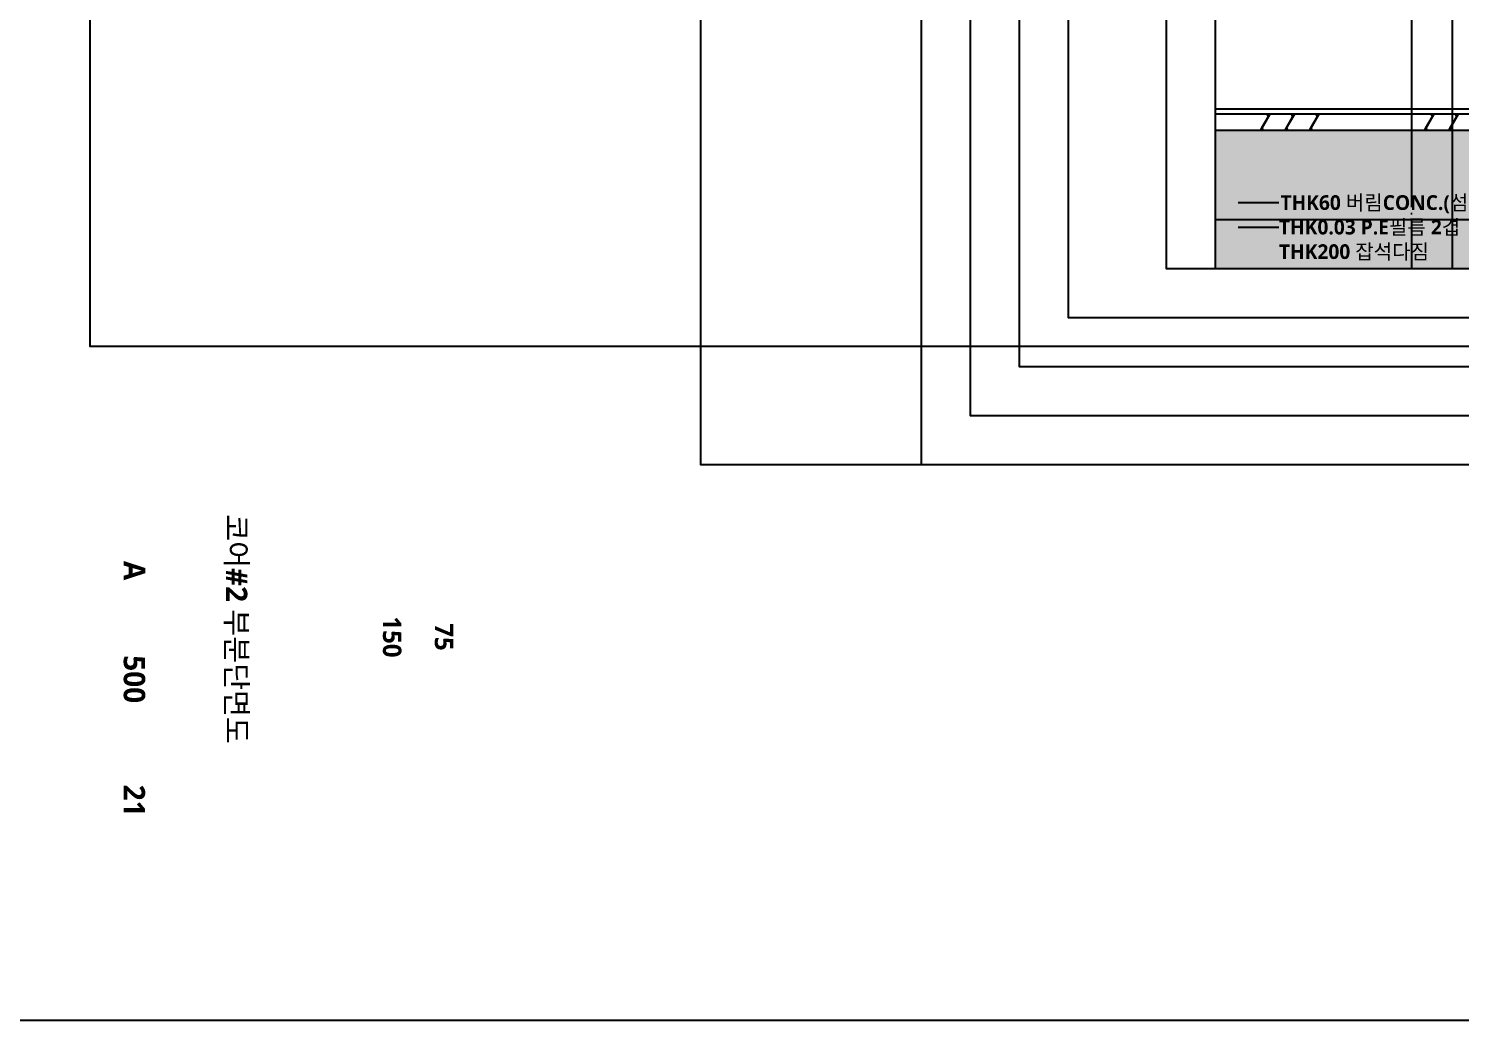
# Model space of a CAD drawing. Header units: millimetres. Extents: x 0 to 356400, y 0 to 68257.
# Drawn here: x 45300 to 62825, y 0 to 12135 of the extents above; entities that cross this region are included whole.
import ezdxf
from ezdxf.enums import TextEntityAlignment as Align

# ---------------------------------------------------------------- set-up
doc = ezdxf.new("R2010")
doc.units = ezdxf.units.MM
doc.header["$LTSCALE"] = 75
doc.linetypes.add('CEN', pattern=[62, 60, -1, 0, -1])
for name, color, linetype in [('8', 8, 'Continuous'), ('A-ANNO-LEAD', 4, 'Continuous'), ('A-ANNO-TEXT1', 7, 'Continuous'), ('A-ANNO-TITL', 7, 'Continuous'), ('A-CEN', 1, 'CEN'), ('A-SECT-MATR1-PAT', 8, 'Continuous'), ('A-SECT-MATR2', 6, 'Continuous'), ('A-ST-AXIS-CEN', 252, 'CEN'), ('A-ST-CONC', 2, 'Continuous')]:
    doc.layers.add(name, color=color, linetype=linetype)
for name, color, linetype, plot in [('Defpoint', 161, 'Continuous', False), ('G(그리드1)', 185, 'Continuous', False), ('G(그리드2)', 235, 'Continuous', False)]:
    doc.layers.add(name, color=color, linetype=linetype, plot=plot)
doc.styles.add('2020음성 1차', font='NanumGothicBold.ttf')
doc.styles.add('SH_진천_나눔', font='NanumGothicBold.ttf')

msp = doc.modelspace()

# ---------------------------------------------------------------- hatches: boundary and pattern name
at = {"layer": '8', "transparency": 33554687}
h = msp.add_hatch(color=256, dxfattribs=at)
h.dxf.hatch_style = 1
h.paths.add_polyline_path([(59825, 10890), (59825, 9200), (77125, 9200), (77125, 10040), (72065, 10040), (72065, 10110), (63842.2, 10110), (63062.2, 10890)])

# ---------------------------------------------------------------- linework, layer by layer
at = {"layer": '8'}
msp.add_lwpolyline([(59825, 10890), (59825, 9200), (77125, 9200), (77125, 10040), (72065, 10040), (72065, 10110), (63842.2, 10110), (63062.2, 10890)], close=True, dxfattribs=at)
at = {"layer": 'A-ANNO-LEAD'}
for p, q in [((60104.5, 10006.4), (60604.5, 10006.4)), ((60104.5, 9706.4), (60604.5, 9706.4))]:
    msp.add_line(p, q, dxfattribs=at)
msp.add_lwpolyline([(60104.5, 10867, 0, 48, 0), (60104.5, 10723, 0, 0, 0), (60104.5, 9406.4, 0, 0, 0), (60604.5, 9406.4, 0, 0, 0)], format="xyseb", dxfattribs=at)
at = {"layer": 'A-CEN'}
msp.add_line((62725, 32100), (62725, 9200), dxfattribs=at)
at = {"layer": 'A-SECT-MATR1-PAT'}
for points in [[(60493.4, 11090), (60378, 10890), (60395.3, 10920), (60412.6, 10890), (60395.3, 10920), (60476.1, 11060), (60458.8, 11090)], [(60793.4, 11090), (60678, 10890), (60695.3, 10920), (60712.6, 10890), (60695.3, 10920), (60776.1, 11060), (60758.8, 11090)], [(61093.4, 11090), (60978, 10890), (60995.3, 10920), (61012.6, 10890), (60995.3, 10920), (61076.1, 11060), (61058.8, 11090)], [(62499.9, 11090), (62384.5, 10890), (62401.8, 10920), (62419.1, 10890), (62401.8, 10920), (62482.6, 11060), (62465.3, 11090)], [(62799.9, 11090), (62684.5, 10890), (62701.8, 10920), (62719.1, 10890), (62701.8, 10920), (62782.6, 11060), (62765.3, 11090)]]:
    msp.add_lwpolyline(points, dxfattribs=at)
at = {"layer": 'A-SECT-MATR2'}
for p, q in [((63145, 11090), (59825, 11090)), ((63062.2, 10890), (59825, 10890))]:
    msp.add_line(p, q, dxfattribs=at)
at = {"layer": 'A-ST-AXIS-CEN'}
msp.add_line((62225, 56300), (62225, 9200), dxfattribs=at)
at = {"layer": 'A-ST-CONC'}
msp.add_line((64025, 11150), (59825, 11150), dxfattribs=at)
at = {"layer": 'Defpoint'}
for points in [[(89100, 63000), (89100, 0), (44550, 0), (44550, 63000)], [(46050, 61500), (46050, 8250), (87600, 8250), (87600, 61500)]]:
    msp.add_lwpolyline(points, close=True, dxfattribs=at)
at = {"layer": 'G(그리드1)'}
for points in [[(80125, 59300), (53525, 59300), (53525, 6800), (80125, 6800)], [(80125, 59300), (56225, 59300), (56225, 6800), (80125, 6800)], [(79525, 58700), (56825, 58700), (56825, 7400), (79525, 7400)], [(78925, 58100), (57425, 58100), (57425, 8000), (78925, 8000)], [(78325, 57500), (58025, 57500), (58025, 8600), (78325, 8600)], [(77125, 56300), (59225, 56300), (59225, 9200), (77125, 9200)]]:
    msp.add_lwpolyline(points, close=True, dxfattribs=at)
at = {"layer": 'G(그리드2)'}
msp.add_lwpolyline([(76525, 55700), (59825, 55700), (59825, 9800), (76525, 9800)], close=True, dxfattribs=at)

# ---------------------------------------------------------------- texts
at = {"layer": 'A-ANNO-TEXT1', "style": '2020음성 1차'}
for s, p in [('THK60 버림CONC.(섬유강화재)', (60622.9, 10006.4)), ('THK0.03 P.E필름 2겹', (60604.5, 9706.4)), ('THK200 잡석다짐', (60604.5, 9406.4))]:
    msp.add_text(s, height=180, dxfattribs=at).set_placement(p, align=Align.MIDDLE_LEFT)
at = {"layer": 'A-ANNO-TITL', "style": 'SH_진천_나눔'}
for s, height, p in [(' 코어#2 부분단면도', 262.5, (47847.9, 4832.4)), ('A', 262.5, (46595.3, 5503.1)), ('150', 225, (49750, 4691.1)), ('75', 225, (50383.3, 4691.1)), ('500', 262.5, (46595.3, 4174.8)), ('21', 262.5, (46595.3, 2688.2))]:
    msp.add_text(s, height=height, rotation=270, dxfattribs=at).set_placement(p, align=Align.MIDDLE)

doc.saveas('drawing.dxf')
